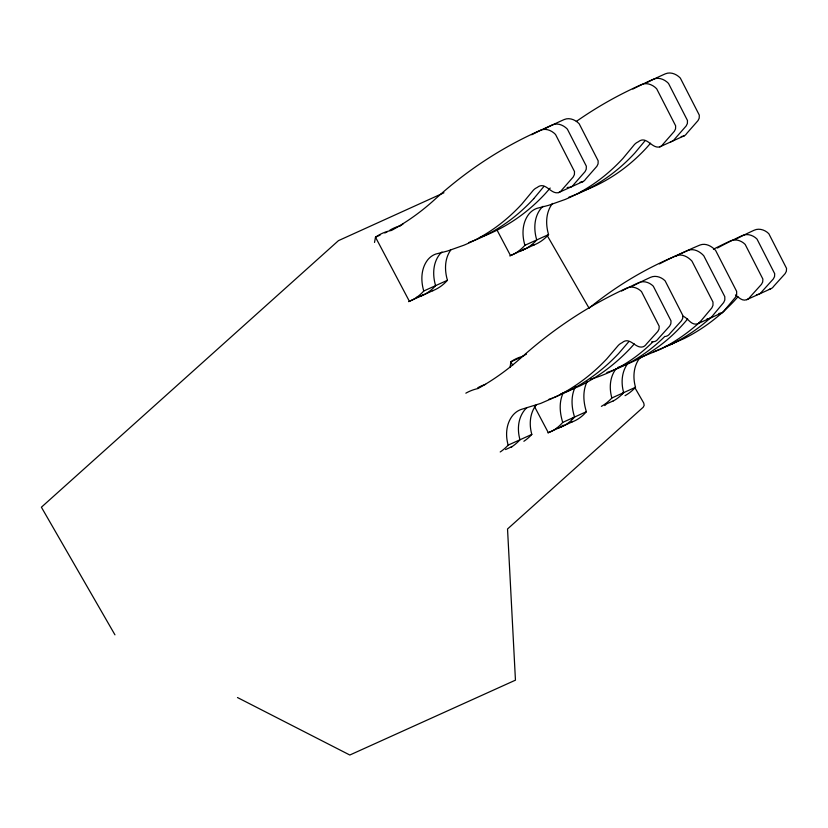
<?xml version="1.0" encoding="UTF-8"?>
<svg xmlns="http://www.w3.org/2000/svg" width="828" height="828" viewBox="0 0 828 828"><rect width="100%" height="100%" fill="white"/><g stroke="black" fill="none" stroke-linecap="round" stroke-linejoin="round"><path stroke-width="1.24" d="M563.05 393.248C558.838 402.377 559.79 413.027 562.719 422.394L586.379 411.702C583.295 401.932 582.498 390.775 587.228 381.387M575.398 386.738C570.668 396.115 571.465 407.283 574.549 417.043L571.465 419.247M450.722 250.087C444.491 258.74 444.491 270.414 447.441 280.288L423.77 290.99A116.51 65.008 65.7 0 1 409.384 301.268A9.232 5.154 65.7 0 1 408.659 301.661M552.535 203.409C545.704 212.154 545.476 224.336 548.571 234.583A116.51 65.008 65.7 0 1 534.174 244.871A9.232 5.154 65.7 0 1 533.832 245.088M536.503 404.592C529.775 412.83 528.947 424.495 531.824 434.421A124.542 69.5 65.7 0 1 523.865 441.272M615.846 369.091C609.677 377.237 609.118 388.425 611.861 397.978A124.542 69.5 65.7 0 1 601.387 406.351M628.359 362.799C621.631 371.037 620.803 382.691 623.691 392.627A124.542 69.5 65.7 0 1 613.217 401M640.199 357.448C633.461 365.686 632.633 377.351 635.521 387.276A124.542 69.5 65.7 0 1 625.047 395.66M533.76 198.658L543.934 186.424M550.196 188.049L545.59 193.317A507.895 283.404 65.7 0 1 487.589 234.51L479.422 237.667M650.56 143.223L646.72 147.612A507.895 283.404 65.7 0 1 588.729 188.805L580.552 191.961M634.279 343.941L630.398 348.246A543.634 303.348 65.7 0 1 580.356 385.734L560.763 393.962M737.976 296.797L734.094 301.102A543.634 303.348 65.7 0 1 684.042 338.59L669.159 345.121M645.064 140.719L634.89 152.952A507.895 283.404 65.7 0 1 576.899 194.145L568.722 197.312M628.866 341.591L618.568 353.597A543.634 303.348 65.7 0 1 568.525 391.075L553.632 397.616M604.761 405.575L606.686 403.847L613.175 400.918M423.274 294.457L421.214 295.927A116.51 65.008 65.7 0 0 435.6 285.639C432.516 275.382 432.744 263.211 439.575 254.465A55.517 30.978 65.7 0 1 441.955 252.012M524.403 248.752L522.344 250.222A116.51 65.008 65.7 0 0 536.741 239.934C533.646 229.677 533.874 217.505 540.705 208.759A55.517 30.978 65.7 0 1 543.085 206.307M563.237 425.137L560.152 427.341A105.549 58.891 65.7 0 0 574.549 417.043M621.631 394.097L623.691 392.627M421.452 295.824L416.939 297.159M521.775 250.563L522.582 250.118M672.222 343.941L653.809 351.755M443.943 192.779L338.445 240.648L41.4 507.212L114.947 634.828M380.135 235.08L375.498 237.181L374.525 242.449M384.772 232.989L387.09 231.943M423.77 290.99C420.686 280.733 420.914 268.551 427.745 259.806A55.517 30.978 65.7 0 1 435.776 254.061L447.42 251.05L463.928 245.202A507.895 283.404 65.7 0 0 521.919 203.998L533.16 190.419A34.88 19.458 65.7 0 1 537.061 187.552C545.404 180.711 550.506 194.673 558.569 192.603L583.222 181.456M509.8 255.945A9.232 5.154 65.7 0 0 510.514 255.573A116.51 65.008 65.7 0 0 524.911 245.274C521.816 235.028 522.044 222.846 528.875 214.1A55.517 30.978 65.7 0 1 536.906 208.356L548.56 205.344L565.069 199.496A507.895 283.404 65.7 0 0 623.06 158.293L634.289 144.714A34.88 19.458 65.7 0 1 638.202 141.847C646.544 135.005 651.646 148.968 659.709 146.898L684.352 135.751M524.911 245.285L548.571 234.583M447.43 280.288A116.51 65.008 65.7 0 1 433.044 290.576L409.384 301.278L375.498 237.181A132.387 73.878 65.7 0 1 391.499 230.432A684.673 382.05 65.7 0 0 434.679 199.569A1224.281 683.152 65.7 0 1 540.487 130.255C545.755 127.936 551.8 130.524 555.526 134.467L574.497 171.531L574.404 174.584L573.224 176.995L561.984 189.798A19.686 10.981 65.7 0 1 558.569 192.603M534.184 244.881L510.514 255.573L496.841 229.708M520.139 357.624L510.855 361.815L510.079 367.425M522.923 356.361L522.696 356.464A120.495 67.244 65.7 0 1 523.927 355.657M735.471 294.934C738.742 297.314 742.126 301.495 746.701 299.684L770.361 288.993A21.042 11.737 65.7 0 0 773.787 286.209L785.141 273.623L786.362 271.294L786.538 268.375L768.829 233.713C765.134 229.946 759.172 227.876 754.163 230.225A1309.275 730.575 65.7 0 0 734.85 239.696M698.428 323.427L722.088 312.736M611.861 397.978L635.521 387.276M500.205 451.964A124.542 69.5 65.7 0 0 508.164 445.112L531.824 434.421M505.556 449.552L512.035 446.623A124.614 69.531 65.7 0 0 519.994 439.771C517.107 429.846 517.935 418.181 524.673 409.943A59.357 33.12 65.7 0 1 527.074 407.521M586.379 411.702A105.549 58.891 65.7 0 1 571.982 421.99L548.322 432.682A8.394 4.689 65.7 0 1 547.97 432.899M468.751 242.563L475.758 239.861A507.895 283.404 65.7 0 0 533.75 198.658M641.617 84.549C646.885 82.22 652.93 84.818 656.656 88.762L675.638 125.825L675.544 128.878L674.354 131.29L663.114 144.093A19.686 10.981 65.7 0 1 659.709 146.898M664.46 346.818L667.999 345.597M638.44 358.317L660.392 349.292A543.634 303.348 65.7 0 0 700.633 321.45M548.933 399.303L552.473 398.082M590.271 379.296L593.893 378.251M769.326 289.282L770.361 288.993M665.629 336.427L666.675 336.137A21.042 11.737 65.7 0 0 670.09 333.353L681.454 320.767L682.676 318.438L682.852 315.52L665.143 280.868C661.448 277.09 655.476 275.02 650.477 277.37A1309.275 730.575 65.7 0 0 641.327 281.686M519.301 251.132L521.764 250.501M670.483 141.816L671.539 141.547A19.686 10.981 65.7 0 0 674.944 138.752L686.184 125.939L687.375 123.538L687.468 120.474L668.496 83.411C664.76 79.478 658.715 76.869 653.447 79.209A1224.281 683.152 65.7 0 0 632.892 89.031M557.089 428.211L559.573 427.621M756.419 294.737L758.531 294.344A21.042 11.737 65.7 0 0 761.957 291.549L773.311 278.974L774.532 276.645L774.708 273.726L756.999 239.064C753.304 235.297 747.332 233.227 742.333 235.566A1309.275 730.575 65.7 0 0 717.421 248.027M681.216 136.548L683.369 136.206A19.686 10.981 65.7 0 0 686.774 133.401L698.025 120.588L699.205 118.187L699.298 115.123L680.326 78.07C676.59 74.127 670.545 71.529 665.277 73.858A1224.281 683.152 65.7 0 0 645.85 83.11M580.086 182.253L582.229 181.912A19.686 10.981 65.7 0 0 585.644 179.107L596.885 166.293L598.064 163.892L598.168 160.839L579.186 123.776C575.46 119.832 569.416 117.234 564.147 119.563A1224.281 683.152 65.7 0 0 543.592 129.396M718.901 313.419L721.095 313.16A17.843 9.957 65.7 0 0 724.49 310.334L735.533 297.159L736.651 294.633L736.63 291.342L715.599 250.398C711.79 246.206 705.653 242.77 699.96 245.047A1108.309 618.444 65.7 0 0 679.198 254.496M707.071 318.759L709.265 318.511A17.843 9.957 65.7 0 0 712.66 315.675L723.703 302.499L724.821 299.984L724.8 296.693L703.769 255.748C699.96 251.557 693.823 248.11 688.12 250.387A1108.309 618.444 65.7 0 0 659.461 263.894M651.626 341.819L654.845 341.488A21.042 11.737 65.7 0 0 658.26 338.704L669.624 326.118L670.846 323.789L671.022 320.871L653.313 286.209C649.618 282.441 643.646 280.371 638.647 282.71A1309.275 730.575 65.7 0 0 621.58 291.011M567.128 187.49L570.399 187.252A19.686 10.981 65.7 0 0 573.814 184.458L585.054 171.644L586.234 169.243L586.338 166.18L567.356 129.116C563.63 125.183 557.575 122.575 552.317 124.914A1224.281 683.152 65.7 0 0 531.752 134.736M531.835 245.367L533.077 245.367A9.232 5.154 65.7 0 0 533.46 245.254M683.079 316.224C688.203 318.149 691.059 325.632 697.435 323.851A17.843 9.957 65.7 0 0 700.83 321.026L711.873 307.85L712.991 305.325L712.97 302.034L691.939 261.089C688.13 256.908 681.993 253.461 676.29 255.738A1108.309 618.444 65.7 0 0 588.853 308.316M237.491 697.538L349.82 755.022L515.451 680.161L507.533 528.988L643.221 407.221L644.174 405.368L643.77 403.101L634.693 387.349M547.153 235.442L588.987 308.047M512.677 365.241L510.855 361.815A120.495 67.244 65.7 0 1 522.737 356.319M534.422 406.393L548.322 432.682A105.549 58.891 65.7 0 0 562.719 422.394M508.164 445.122C505.277 435.186 506.105 423.522 512.842 415.283A59.357 33.12 65.7 0 1 520.874 409.539L540.643 403.433L556.695 396.436A543.634 303.348 65.7 0 0 606.738 358.938L618.102 345.618A37.301 20.814 65.7 0 1 622.014 342.751C629.942 335.889 635.262 349.064 643.014 346.829A21.042 11.737 65.7 0 0 646.43 344.044L657.794 331.459L659.016 329.13L659.181 326.211L641.483 291.559C637.788 287.782 631.816 285.722 626.817 288.061A1309.275 730.575 65.7 0 0 521.185 357.696A732.418 408.69 65.7 0 1 477.994 388.539A141.143 78.753 65.7 0 0 465.843 393.176M512.035 446.623A124.262 69.335 65.7 0 1 510.793 447.41M576.319 121.437A1224.281 683.152 65.7 0 1 641.617 84.549M711.625 316.865A543.634 303.348 65.7 0 1 672.212 343.93M746.701 299.684A21.042 11.737 65.7 0 0 750.127 296.9L761.481 284.314L762.702 281.986L762.878 279.067L745.169 244.415C741.474 240.637 735.502 238.567 730.503 240.917A1309.275 730.575 65.7 0 0 713.436 249.218M389.812 230.246A132.387 73.878 65.7 0 1 400.493 225.733M433.044 290.587A9.232 5.154 65.7 0 1 432.692 290.794M400.39 225.682A132.387 73.878 65.7 0 1 402.905 224.171M477.673 387.825A141.143 78.753 65.7 0 1 485.632 384.327M632.281 286.25A1309.275 730.575 65.7 0 1 640.199 282.244M687.644 318.956A459.064 256.162 65.7 0 1 617.553 367.539M525.18 354.891A120.495 67.244 65.7 0 1 526.453 354.177M664.863 336.365A459.064 256.162 65.7 0 1 606.914 372.496M653.033 341.716A459.064 256.162 65.7 0 1 593.893 378.241M571.982 421.99A8.394 4.689 65.7 0 1 571.641 422.208M675.793 256.214A1108.309 618.444 65.7 0 1 678.06 255.065"/></g></svg>
